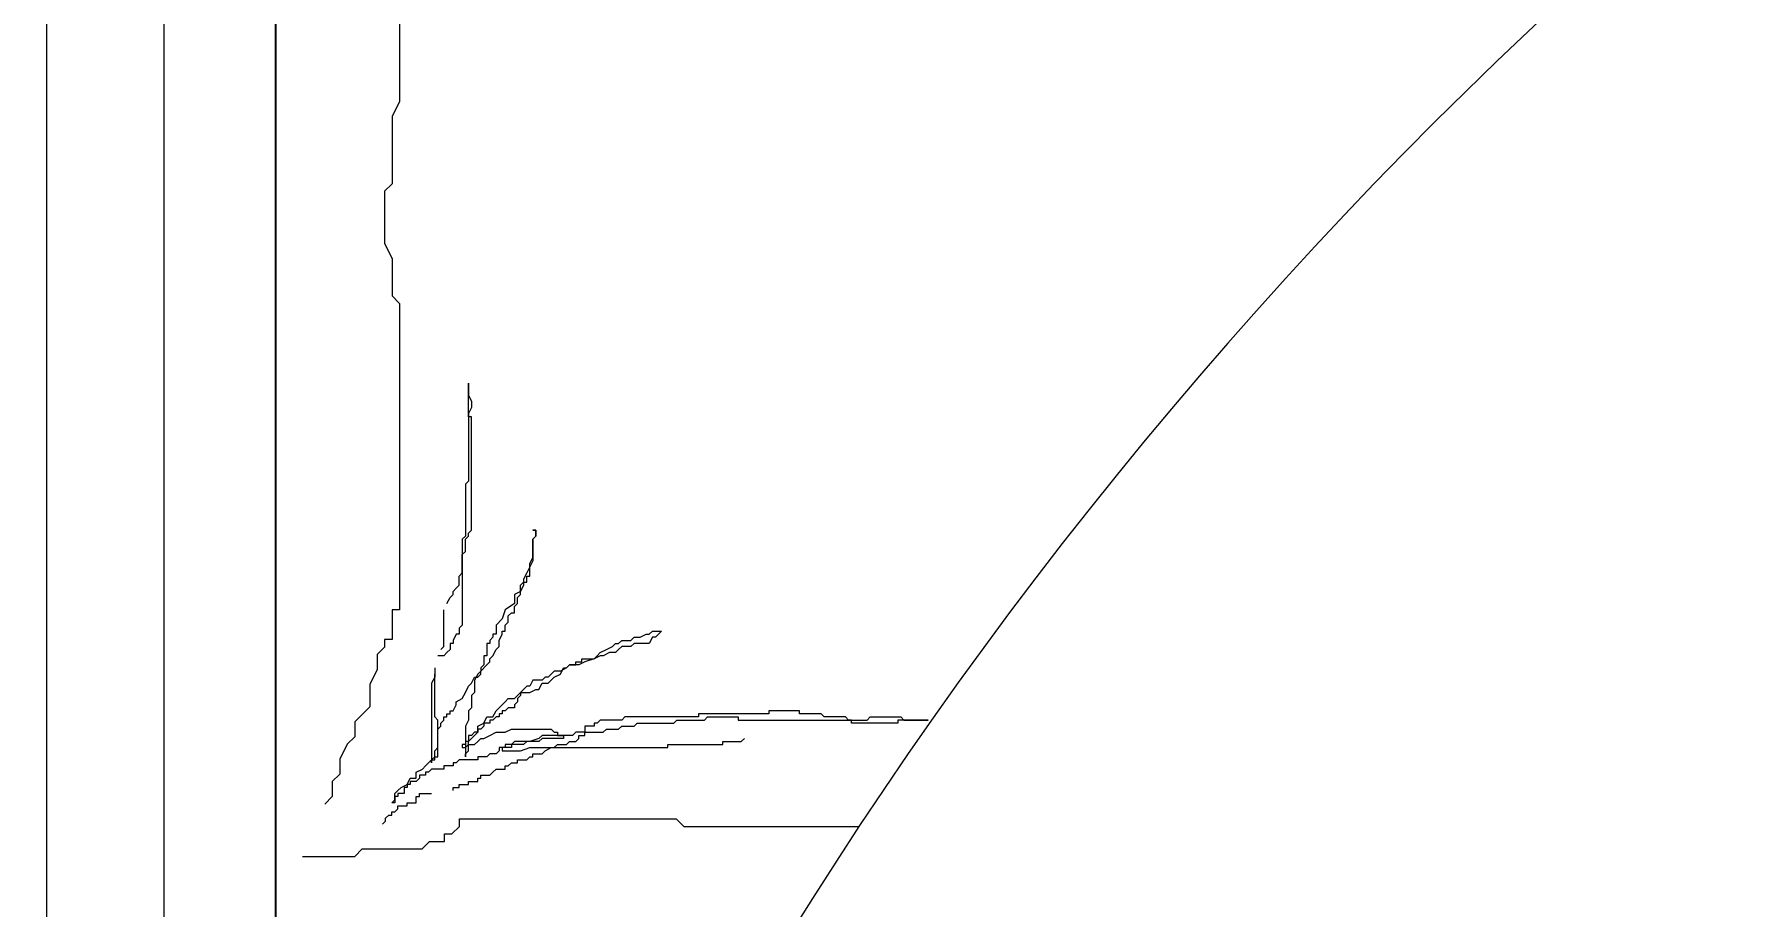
# Model space of a CAD drawing. Extents: x 775040 to 808375, y 4159409 to 4163651.
# Drawn here: x 786037.43 to 786066.72, y 4161951.97 to 4161966.86 of the extents above; entities that cross this region are included whole.
import ezdxf

# ---------------------------------------------------------------- set-up
doc = ezdxf.new("R2010")
doc.units = 0
doc.header["$MEASUREMENT"] = 0
doc.header["$PDMODE"] = 3
doc.linetypes.add('DUZ', pattern=[500, 500])
doc.layers.get('0').update_dxf_attribs({"linetype": 'DUZ'})
doc.layers.add('Z_iç ölçü dikey', color=111, linetype='Continuous', lineweight=25)
doc.layers.add('Z_tefriş', color=73, linetype='Continuous', lineweight=5)
doc.styles.add('OLCUIC', font='ROMANS.SHX', dxfattribs={"width": 0.5})
doc.dimstyles.new('ölçü 50', dxfattribs={"dimtxt": 12.5, "dimasz": 7, "dimexe": 5.3, "dimexo": 5, "dimgap": 2.5, "dimtad": 1, "dimdec": 0, "dimzin": 9, "dimdsep": 46, "dimtxsty": 'OLCUIC', "dimblk1": 'ARCHTICK', "dimblk2": 'ARCHTICK', "dimsah": 1, "dimcen": 0, "dimdle": 5.5, "dimadec": 0, "dimazin": 0, "dimtfac": 1, "dimtdec": 0, "dimtix": 1, "dimtofl": 0, "dimtmove": 1, "dimatfit": 3, "dimldrblk": 'ARCHTICK', "dimfxl": 0, "dimtolj": 1, "dimtzin": 0, "dimarcsym": 0})

# ---------------------------------------------------------------- blocks, each defined once
blk = doc.blocks.new('_ARCHTICK')
at = {"color": 0, "linetype": 'ByBlock', "const_width": 0.15}
blk.add_lwpolyline([(-0.5, -0.5), (0.5, 0.5)], dxfattribs=at)
blk = doc.blocks.new('*D257')
at = {"layer": 'Defpoints', "color": 0, "linetype": 'Continuous', "transparency": 16777216}
for p in [(786041.556, 4161988.755), (786091.017, 4161988.755), (786127.643, 4161898.755)]:
    blk.add_point(p, dxfattribs=at)
at = {"layer": 'Z_iç ölçü dikey', "color": 0, "linetype": 'Continuous', "lineweight": -2, "transparency": 16777216}
for p, q in [((786041.556, 4161893.255), (786041.556, 4161994.255)), ((786066.556, 4161988.755), (786036.256, 4161988.755)), ((786066.556, 4161898.755), (786036.256, 4161898.755))]:
    blk.add_line(p, q, dxfattribs=at)
at = {"layer": 'Z_iç ölçü dikey', "color": 0, "linetype": 'Continuous', "lineweight": -2, "transparency": 16777216, "xscale": 7, "yscale": 7, "zscale": 7}
for p, rotation in [((786041.556, 4161988.755), 90), ((786041.556, 4161898.755), 270)]:
    blk.add_blockref('_ARCHTICK', p, dxfattribs=dict(at, rotation=rotation))
at = {"layer": 'Z_iç ölçü dikey', "color": 0, "linetype": 'Continuous', "transparency": 16777216, "insert": (786032.806, 4161943.755), "char_height": 12.5, "attachment_point": 5, "rotation": 90, "style": 'OLCUIC'}
blk.add_mtext('\\A1;90', dxfattribs=at)
blk = doc.blocks.new('*D274')
at = {"layer": 'Defpoints', "color": 0, "linetype": 'Continuous', "transparency": 16777216}
for p in [(786019.866, 4161988.755), (786061.414, 4161988.755), (786066.556, 4161628.755)]:
    blk.add_point(p, dxfattribs=at)
at = {"layer": 'Z_iç ölçü dikey', "color": 0, "linetype": 'Continuous', "lineweight": -2, "transparency": 16777216}
for p, q in [((786019.866, 4161623.255), (786019.866, 4161994.255)), ((786044.866, 4161988.755), (786014.566, 4161988.755)), ((786044.866, 4161628.755), (786014.566, 4161628.755))]:
    blk.add_line(p, q, dxfattribs=at)
at = {"layer": 'Z_iç ölçü dikey', "color": 0, "linetype": 'Continuous', "lineweight": -2, "transparency": 16777216, "xscale": 7, "yscale": 7, "zscale": 7}
for p, rotation in [((786019.866, 4161988.755), 90), ((786019.866, 4161628.755), 270)]:
    blk.add_blockref('_ARCHTICK', p, dxfattribs=dict(at, rotation=rotation))
at = {"layer": 'Z_iç ölçü dikey', "color": 0, "linetype": 'Continuous', "transparency": 16777216, "insert": (786011.116, 4161808.755), "char_height": 12.5, "attachment_point": 5, "rotation": 90, "style": 'OLCUIC'}
blk.add_mtext('\\A1;360', dxfattribs=at)
blk = doc.blocks.new('YATAK 2')
at = {"layer": 'Z_tefriş'}
for p, q in [((-8643.915, 17107.345), (-8643.915, 16917.345)), ((-8641.915, 17095.345), (-8641.915, 16929.345)), ((-8637.892, 17086.464), (-8637.892, 17084.297)), ((-8637.892, 17084.297), (-8638.02, 17084.042)), ((-8638.02, 17084.042), (-8638.02, 17082.895)), ((-8638.02, 17082.895), (-8638.147, 17082.767)), ((-8638.147, 17082.767), (-8638.147, 17081.875)), ((-8638.147, 17081.875), (-8638.02, 17081.62)), ((-8638.02, 17081.62), (-8638.02, 17080.983)), ((-8638.02, 17080.983), (-8637.892, 17080.855)), ((-8637.892, 17080.855), (-8637.892, 17075.629)), ((-8636.717, 17078.922), (-8636.717, 17079.497)), ((-8636.717, 17079.497), (-8636.717, 17079.288)), ((-8636.717, 17079.288), (-8636.665, 17079.184)), ((-8636.665, 17079.079), (-8636.717, 17078.975)), ((-8636.665, 17079.184), (-8636.665, 17079.079)), ((-8636.717, 17078.975), (-8636.717, 17077.825)), ((-8636.665, 17078.922), (-8636.717, 17078.922)), ((-8636.665, 17076.988), (-8636.665, 17078.922)), ((-8636.717, 17077.825), (-8636.77, 17077.772)), ((-8636.77, 17077.772), (-8636.77, 17076.884)), ((-8636.77, 17076.884), (-8636.822, 17076.832)), ((-8636.822, 17076.832), (-8636.822, 17075.368)), ((-8636.77, 17076.832), (-8636.717, 17076.884)), ((-8636.77, 17076.622), (-8636.77, 17076.832)), ((-8636.717, 17076.936), (-8636.665, 17076.988)), ((-8636.717, 17076.884), (-8636.717, 17076.936)), ((-8635.566, 17076.988), (-8635.619, 17076.988)), ((-8635.619, 17076.988), (-8635.566, 17076.988)), ((-8635.619, 17076.832), (-8635.566, 17076.884)), ((-8635.566, 17076.884), (-8635.619, 17076.832)), ((-8635.619, 17076.518), (-8635.619, 17076.832)), ((-8635.619, 17076.832), (-8635.619, 17076.466)), ((-8635.566, 17076.884), (-8635.566, 17076.988)), ((-8635.566, 17076.988), (-8635.566, 17076.884)), ((-8636.822, 17076.57), (-8636.77, 17076.622)), ((-8636.822, 17076.257), (-8636.822, 17076.57)), ((-8635.671, 17076.413), (-8635.619, 17076.518)), ((-8635.619, 17076.466), (-8635.671, 17076.361)), ((-8635.671, 17076.204), (-8635.671, 17076.413)), ((-8636.874, 17076.204), (-8636.822, 17076.257)), ((-8636.874, 17076.047), (-8636.874, 17076.204)), ((-8635.723, 17076.257), (-8635.776, 17076.152)), ((-8635.776, 17076.152), (-8635.776, 17076.047)), ((-8635.671, 17076.361), (-8635.723, 17076.257)), ((-8635.723, 17076.1), (-8635.723, 17076.204)), ((-8635.723, 17076.204), (-8635.671, 17076.204)), ((-8637.084, 17075.734), (-8637.031, 17075.838)), ((-8637.031, 17075.838), (-8636.979, 17075.891)), ((-8636.979, 17075.943), (-8636.927, 17075.995)), ((-8636.979, 17075.891), (-8636.979, 17075.943)), ((-8636.927, 17075.995), (-8636.874, 17076.047)), ((-8635.828, 17075.943), (-8635.933, 17075.891)), ((-8635.933, 17075.891), (-8635.933, 17075.734)), ((-8635.88, 17075.838), (-8635.828, 17075.891)), ((-8635.88, 17075.734), (-8635.88, 17075.838)), ((-8635.828, 17076.047), (-8635.776, 17076.1)), ((-8635.828, 17075.891), (-8635.828, 17076.047)), ((-8635.776, 17076.047), (-8635.828, 17075.943)), ((-8635.776, 17076.1), (-8635.723, 17076.1)), ((-8638.02, 17075.629), (-8638.02, 17075.119)), ((-8637.892, 17075.629), (-8638.02, 17075.629)), ((-8637.136, 17075.002), (-8637.136, 17075.629)), ((-8636.09, 17075.629), (-8636.142, 17075.473)), ((-8635.933, 17075.734), (-8636.09, 17075.629)), ((-8636.037, 17075.525), (-8635.985, 17075.577)), ((-8635.985, 17075.577), (-8635.933, 17075.577)), ((-8635.933, 17075.682), (-8635.88, 17075.734)), ((-8635.933, 17075.577), (-8635.933, 17075.682)), ((-8636.822, 17075.368), (-8636.874, 17075.316)), ((-8636.874, 17075.316), (-8636.874, 17075.211)), ((-8636.142, 17075.473), (-8636.247, 17075.368)), ((-8636.247, 17075.368), (-8636.247, 17075.211)), ((-8636.142, 17075.211), (-8636.142, 17075.263)), ((-8636.142, 17075.263), (-8636.09, 17075.263)), ((-8636.09, 17075.368), (-8636.037, 17075.42)), ((-8636.09, 17075.263), (-8636.09, 17075.368)), ((-8636.037, 17075.42), (-8636.037, 17075.525)), ((-8633.631, 17075.211), (-8633.578, 17075.263)), ((-8633.578, 17075.263), (-8633.422, 17075.263)), ((-8633.422, 17075.263), (-8633.474, 17075.211)), ((-8638.147, 17074.991), (-8638.275, 17074.864)), ((-8638.147, 17075.119), (-8638.147, 17074.991)), ((-8638.02, 17075.119), (-8638.147, 17075.119)), ((-8637.188, 17074.95), (-8637.136, 17075.002)), ((-8637.031, 17074.95), (-8637.084, 17074.898)), ((-8636.979, 17075.054), (-8637.031, 17075.054)), ((-8637.031, 17075.054), (-8637.031, 17074.95)), ((-8636.927, 17075.211), (-8636.979, 17075.107)), ((-8636.979, 17075.107), (-8636.979, 17075.054)), ((-8636.874, 17075.211), (-8636.927, 17075.211)), ((-8636.351, 17075.054), (-8636.403, 17075.054)), ((-8636.403, 17075.054), (-8636.403, 17074.845)), ((-8636.299, 17075.159), (-8636.351, 17075.107)), ((-8636.351, 17075.107), (-8636.351, 17075.054)), ((-8636.247, 17075.211), (-8636.299, 17075.211)), ((-8636.299, 17075.211), (-8636.299, 17075.159)), ((-8636.299, 17074.845), (-8636.247, 17074.95)), ((-8636.247, 17074.95), (-8636.194, 17075.002)), ((-8636.194, 17075.107), (-8636.142, 17075.211)), ((-8636.194, 17075.002), (-8636.194, 17075.107)), ((-8634.468, 17074.898), (-8634.363, 17074.95)), ((-8634.363, 17074.95), (-8634.259, 17075.002)), ((-8634.259, 17075.002), (-8634.206, 17075.054)), ((-8634.206, 17075.054), (-8634.154, 17075.054)), ((-8634.154, 17074.95), (-8634.206, 17074.898)), ((-8634.154, 17075.054), (-8634.102, 17075.107)), ((-8634.102, 17075.002), (-8634.154, 17074.95)), ((-8634.102, 17075.107), (-8633.945, 17075.107)), ((-8633.945, 17075.002), (-8634.102, 17075.002)), ((-8633.945, 17075.107), (-8633.892, 17075.159)), ((-8633.892, 17075.054), (-8633.945, 17075.002)), ((-8633.892, 17075.159), (-8633.788, 17075.159)), ((-8633.631, 17075.054), (-8633.892, 17075.054)), ((-8633.788, 17075.159), (-8633.683, 17075.211)), ((-8633.683, 17075.211), (-8633.631, 17075.211)), ((-8633.578, 17075.159), (-8633.631, 17075.054)), ((-8633.526, 17075.159), (-8633.578, 17075.159)), ((-8633.474, 17075.211), (-8633.526, 17075.159)), ((-8638.275, 17074.864), (-8638.275, 17074.609)), ((-8637.136, 17074.845), (-8637.24, 17074.845)), ((-8637.084, 17074.898), (-8637.136, 17074.845)), ((-8636.508, 17074.584), (-8636.403, 17074.688)), ((-8636.456, 17074.688), (-8636.508, 17074.636)), ((-8636.403, 17074.845), (-8636.456, 17074.845)), ((-8636.456, 17074.845), (-8636.456, 17074.688)), ((-8636.403, 17074.688), (-8636.351, 17074.741)), ((-8636.351, 17074.793), (-8636.299, 17074.845)), ((-8636.351, 17074.741), (-8636.351, 17074.793)), ((-8635.043, 17074.636), (-8634.991, 17074.688)), ((-8634.991, 17074.688), (-8635.043, 17074.636)), ((-8634.991, 17074.688), (-8634.886, 17074.688)), ((-8634.834, 17074.688), (-8634.991, 17074.688)), ((-8634.886, 17074.688), (-8634.886, 17074.741)), ((-8634.886, 17074.741), (-8634.782, 17074.741)), ((-8634.729, 17074.741), (-8634.834, 17074.688)), ((-8634.782, 17074.741), (-8634.782, 17074.793)), ((-8634.782, 17074.793), (-8634.572, 17074.793)), ((-8634.572, 17074.793), (-8634.729, 17074.741)), ((-8634.572, 17074.793), (-8634.52, 17074.845)), ((-8634.468, 17074.845), (-8634.572, 17074.793)), ((-8634.52, 17074.845), (-8634.468, 17074.898)), ((-8634.416, 17074.845), (-8634.468, 17074.845)), ((-8634.311, 17074.898), (-8634.416, 17074.845)), ((-8634.206, 17074.898), (-8634.311, 17074.898)), ((-8638.275, 17074.609), (-8638.402, 17074.354)), ((-8637.293, 17074.479), (-8637.345, 17074.375)), ((-8637.345, 17074.375), (-8637.345, 17073.016)), ((-8637.293, 17074.636), (-8637.293, 17074.479)), ((-8637.293, 17073.8), (-8637.293, 17074.532)), ((-8636.717, 17074.323), (-8636.665, 17074.375)), ((-8636.665, 17074.375), (-8636.613, 17074.479)), ((-8636.56, 17074.532), (-8636.613, 17074.427)), ((-8636.613, 17074.479), (-8636.56, 17074.479)), ((-8636.613, 17074.427), (-8636.613, 17074.218)), ((-8636.508, 17074.584), (-8636.56, 17074.532)), ((-8636.56, 17074.479), (-8636.508, 17074.532)), ((-8636.508, 17074.636), (-8636.508, 17074.584)), ((-8636.508, 17074.532), (-8636.508, 17074.584)), ((-8635.619, 17074.427), (-8635.671, 17074.323)), ((-8635.462, 17074.427), (-8635.619, 17074.427)), ((-8635.514, 17074.27), (-8635.462, 17074.375)), ((-8635.41, 17074.479), (-8635.462, 17074.427)), ((-8635.462, 17074.375), (-8635.357, 17074.375)), ((-8635.357, 17074.479), (-8635.41, 17074.479)), ((-8635.253, 17074.584), (-8635.357, 17074.479)), ((-8635.357, 17074.375), (-8635.253, 17074.479)), ((-8635.148, 17074.584), (-8635.253, 17074.584)), ((-8635.253, 17074.479), (-8635.148, 17074.532)), ((-8635.148, 17074.532), (-8635.096, 17074.636)), ((-8635.043, 17074.636), (-8635.148, 17074.584)), ((-8635.096, 17074.636), (-8635.043, 17074.636)), ((-8638.402, 17074.354), (-8638.402, 17073.972)), ((-8636.927, 17074.061), (-8636.822, 17074.114)), ((-8636.822, 17074.114), (-8636.77, 17074.218)), ((-8636.77, 17074.218), (-8636.717, 17074.323)), ((-8636.613, 17074.218), (-8636.665, 17074.166)), ((-8636.665, 17074.166), (-8636.665, 17073.957)), ((-8636.09, 17074.061), (-8636.037, 17074.114)), ((-8636.037, 17074.114), (-8635.933, 17074.114)), ((-8635.933, 17074.114), (-8635.828, 17074.218)), ((-8635.828, 17074.166), (-8635.88, 17074.114)), ((-8635.88, 17074.114), (-8635.88, 17074.061)), ((-8635.776, 17074.27), (-8635.828, 17074.218)), ((-8635.828, 17074.218), (-8635.671, 17074.218)), ((-8635.828, 17074.218), (-8635.828, 17074.166)), ((-8635.723, 17074.323), (-8635.776, 17074.27)), ((-8635.671, 17074.323), (-8635.723, 17074.323)), ((-8635.671, 17074.218), (-8635.566, 17074.27)), ((-8635.566, 17074.27), (-8635.514, 17074.27)), ((-8638.53, 17073.844), (-8638.658, 17073.717)), ((-8638.402, 17073.972), (-8638.53, 17073.844)), ((-8637.24, 17073.748), (-8637.293, 17073.8)), ((-8637.136, 17073.748), (-8637.136, 17073.8)), ((-8637.136, 17073.8), (-8637.084, 17073.8)), ((-8637.084, 17073.8), (-8637.084, 17073.852)), ((-8637.084, 17073.852), (-8637.031, 17073.852)), ((-8637.031, 17073.852), (-8637.031, 17073.904)), ((-8637.031, 17073.904), (-8636.979, 17073.904)), ((-8636.979, 17073.904), (-8636.927, 17074.009)), ((-8636.927, 17074.009), (-8636.927, 17074.061)), ((-8636.665, 17073.957), (-8636.717, 17073.904)), ((-8636.717, 17073.904), (-8636.717, 17073.748)), ((-8636.456, 17073.695), (-8636.403, 17073.8)), ((-8636.403, 17073.8), (-8636.299, 17073.8)), ((-8636.299, 17073.8), (-8636.247, 17073.904)), ((-8636.247, 17073.8), (-8636.299, 17073.748)), ((-8636.247, 17073.904), (-8636.194, 17073.957)), ((-8636.194, 17073.8), (-8636.247, 17073.8)), ((-8636.194, 17073.957), (-8636.142, 17074.009)), ((-8636.142, 17073.852), (-8636.194, 17073.852)), ((-8636.194, 17073.852), (-8636.194, 17073.8)), ((-8636.142, 17074.009), (-8636.09, 17074.061)), ((-8636.09, 17073.904), (-8636.142, 17073.904)), ((-8636.142, 17073.904), (-8636.142, 17073.852)), ((-8636.037, 17073.957), (-8636.09, 17073.904)), ((-8635.933, 17073.957), (-8636.037, 17073.957)), ((-8635.88, 17074.061), (-8635.933, 17074.009)), ((-8635.933, 17074.009), (-8635.933, 17073.957)), ((-8634.049, 17073.8), (-8634.102, 17073.748)), ((-8632.794, 17073.8), (-8634.049, 17073.8)), ((-8631.591, 17073.852), (-8632.794, 17073.852)), ((-8632.794, 17073.852), (-8632.794, 17073.8)), ((-8632.689, 17073.748), (-8632.637, 17073.8)), ((-8632.637, 17073.8), (-8632.114, 17073.8)), ((-8632.114, 17073.8), (-8632.114, 17073.748)), ((-8631.067, 17073.904), (-8631.591, 17073.904)), ((-8631.591, 17073.904), (-8631.591, 17073.852)), ((-8631.067, 17073.852), (-8631.067, 17073.904)), ((-8630.701, 17073.852), (-8631.067, 17073.852)), ((-8630.649, 17073.8), (-8630.701, 17073.852)), ((-8630.283, 17073.8), (-8630.649, 17073.8)), ((-8630.23, 17073.748), (-8630.283, 17073.8)), ((-8629.916, 17073.748), (-8629.864, 17073.8)), ((-8629.864, 17073.8), (-8629.341, 17073.8)), ((-8629.341, 17073.8), (-8629.289, 17073.748)), ((-8638.658, 17073.717), (-8638.658, 17073.462)), ((-8637.24, 17073.277), (-8637.24, 17073.748)), ((-8637.24, 17073.591), (-8637.188, 17073.643)), ((-8637.24, 17073.12), (-8637.24, 17073.591)), ((-8637.188, 17073.695), (-8637.136, 17073.748)), ((-8637.188, 17073.643), (-8637.188, 17073.695)), ((-8636.717, 17073.748), (-8636.77, 17073.643)), ((-8636.77, 17073.643), (-8636.77, 17073.12)), ((-8636.665, 17073.486), (-8636.717, 17073.486)), ((-8636.717, 17073.486), (-8636.717, 17073.382)), ((-8636.665, 17073.434), (-8636.56, 17073.539)), ((-8636.613, 17073.539), (-8636.665, 17073.486)), ((-8636.56, 17073.539), (-8636.613, 17073.539)), ((-8636.56, 17073.643), (-8636.456, 17073.695)), ((-8636.56, 17073.539), (-8636.56, 17073.643)), ((-8636.508, 17073.591), (-8636.56, 17073.591)), ((-8636.56, 17073.591), (-8636.56, 17073.539)), ((-8636.456, 17073.643), (-8636.508, 17073.591)), ((-8636.351, 17073.695), (-8636.456, 17073.695)), ((-8636.456, 17073.695), (-8636.456, 17073.643)), ((-8636.456, 17073.434), (-8636.351, 17073.486)), ((-8636.299, 17073.748), (-8636.351, 17073.748)), ((-8636.351, 17073.748), (-8636.351, 17073.695)), ((-8636.351, 17073.486), (-8636.247, 17073.539)), ((-8636.247, 17073.539), (-8636.09, 17073.539)), ((-8636.09, 17073.539), (-8635.985, 17073.591)), ((-8635.985, 17073.591), (-8635.305, 17073.591)), ((-8635.462, 17073.486), (-8635.514, 17073.434)), ((-8635.096, 17073.486), (-8635.462, 17073.486)), ((-8635.305, 17073.591), (-8635.253, 17073.539)), ((-8635.253, 17073.539), (-8635.2, 17073.539)), ((-8635.2, 17073.539), (-8635.2, 17073.486)), ((-8635.2, 17073.486), (-8635.096, 17073.486)), ((-8634.939, 17073.486), (-8635.096, 17073.486)), ((-8635.096, 17073.486), (-8635.096, 17073.434)), ((-8634.886, 17073.539), (-8634.939, 17073.486)), ((-8634.729, 17073.539), (-8634.886, 17073.539)), ((-8634.834, 17073.434), (-8634.834, 17073.486)), ((-8634.834, 17073.486), (-8634.729, 17073.486)), ((-8634.572, 17073.643), (-8634.729, 17073.643)), ((-8634.729, 17073.643), (-8634.729, 17073.539)), ((-8634.729, 17073.486), (-8634.729, 17073.539)), ((-8634.729, 17073.539), (-8634.416, 17073.539)), ((-8634.52, 17073.695), (-8634.572, 17073.695)), ((-8634.572, 17073.695), (-8634.572, 17073.643)), ((-8634.468, 17073.748), (-8634.52, 17073.695)), ((-8634.102, 17073.748), (-8634.468, 17073.748)), ((-8634.416, 17073.539), (-8634.363, 17073.591)), ((-8634.363, 17073.591), (-8634.154, 17073.591)), ((-8634.154, 17073.591), (-8634.102, 17073.643)), ((-8634.102, 17073.643), (-8633.892, 17073.643)), ((-8633.892, 17073.643), (-8633.84, 17073.695)), ((-8633.84, 17073.695), (-8633.212, 17073.695)), ((-8633.212, 17073.695), (-8633.16, 17073.748)), ((-8633.16, 17073.748), (-8632.689, 17073.748)), ((-8632.114, 17073.748), (-8629.916, 17073.748)), ((-8630.178, 17073.748), (-8630.23, 17073.748)), ((-8630.178, 17073.695), (-8630.178, 17073.748)), ((-8629.393, 17073.695), (-8630.178, 17073.695)), ((-8629.393, 17073.748), (-8629.393, 17073.695)), ((-8628.87, 17073.748), (-8629.393, 17073.748)), ((-8629.289, 17073.748), (-8628.87, 17073.748)), ((-8638.785, 17073.334), (-8638.913, 17073.079)), ((-8638.658, 17073.462), (-8638.785, 17073.334)), ((-8637.293, 17073.225), (-8637.24, 17073.277)), ((-8637.293, 17073.12), (-8637.293, 17073.225)), ((-8636.77, 17073.33), (-8636.822, 17073.33)), ((-8636.822, 17073.33), (-8636.822, 17073.277)), ((-8636.822, 17073.277), (-8636.77, 17073.277)), ((-8636.717, 17073.382), (-8636.77, 17073.382)), ((-8636.77, 17073.382), (-8636.77, 17073.33)), ((-8636.77, 17073.277), (-8636.717, 17073.33)), ((-8636.77, 17073.173), (-8636.717, 17073.225)), ((-8636.717, 17073.382), (-8636.665, 17073.434)), ((-8636.717, 17073.225), (-8636.717, 17073.382)), ((-8636.717, 17073.33), (-8636.613, 17073.33)), ((-8636.613, 17073.33), (-8636.56, 17073.382)), ((-8636.56, 17073.382), (-8636.508, 17073.434)), ((-8636.508, 17073.434), (-8636.456, 17073.434)), ((-8636.194, 17073.225), (-8636.247, 17073.173)), ((-8635.985, 17073.277), (-8636.194, 17073.277)), ((-8636.194, 17073.277), (-8636.194, 17073.225)), ((-8636.09, 17073.277), (-8636.142, 17073.277)), ((-8636.142, 17073.277), (-8636.142, 17073.225)), ((-8636.142, 17073.225), (-8635.828, 17073.225)), ((-8635.985, 17073.33), (-8636.09, 17073.33)), ((-8636.09, 17073.33), (-8636.09, 17073.277)), ((-8635.933, 17073.382), (-8635.985, 17073.33)), ((-8635.776, 17073.33), (-8635.985, 17073.33)), ((-8635.985, 17073.33), (-8635.985, 17073.277)), ((-8635.671, 17073.382), (-8635.933, 17073.382)), ((-8635.828, 17073.225), (-8635.671, 17073.277)), ((-8635.723, 17073.382), (-8635.776, 17073.33)), ((-8635.514, 17073.382), (-8635.723, 17073.382)), ((-8635.514, 17073.434), (-8635.671, 17073.382)), ((-8635.671, 17073.277), (-8633.317, 17073.277)), ((-8635.462, 17073.434), (-8635.514, 17073.382)), ((-8635.096, 17073.434), (-8635.462, 17073.434)), ((-8635.462, 17073.173), (-8635.41, 17073.225)), ((-8635.41, 17073.225), (-8635.305, 17073.277)), ((-8635.305, 17073.277), (-8635.253, 17073.277)), ((-8635.253, 17073.277), (-8635.2, 17073.33)), ((-8635.2, 17073.33), (-8635.043, 17073.33)), ((-8635.043, 17073.33), (-8634.991, 17073.382)), ((-8634.991, 17073.382), (-8634.886, 17073.382)), ((-8634.886, 17073.382), (-8634.834, 17073.434)), ((-8633.317, 17073.277), (-8633.317, 17073.33)), ((-8633.317, 17073.33), (-8632.375, 17073.33)), ((-8632.375, 17073.33), (-8632.375, 17073.382)), ((-8632.375, 17073.382), (-8632.061, 17073.382)), ((-8632.061, 17073.382), (-8632.009, 17073.434)), ((-8638.913, 17073.079), (-8638.913, 17072.824)), ((-8637.607, 17072.859), (-8637.502, 17072.911)), ((-8637.502, 17072.911), (-8637.45, 17072.964)), ((-8637.45, 17072.964), (-8637.345, 17073.068)), ((-8637.345, 17072.911), (-8637.397, 17072.859)), ((-8637.345, 17073.068), (-8637.293, 17073.12)), ((-8637.345, 17073.016), (-8637.345, 17073.068)), ((-8637.345, 17073.068), (-8637.293, 17073.068)), ((-8637.136, 17072.911), (-8637.345, 17072.911)), ((-8637.293, 17073.068), (-8637.293, 17073.12)), ((-8637.293, 17073.12), (-8637.24, 17073.12)), ((-8636.979, 17072.964), (-8637.136, 17072.964)), ((-8637.136, 17072.964), (-8637.136, 17072.911)), ((-8636.927, 17073.016), (-8636.979, 17073.016)), ((-8636.979, 17073.016), (-8636.979, 17072.964)), ((-8636.874, 17073.068), (-8636.927, 17073.016)), ((-8636.56, 17073.068), (-8636.874, 17073.068)), ((-8636.77, 17073.12), (-8636.77, 17073.173)), ((-8636.403, 17073.12), (-8636.56, 17073.12)), ((-8636.56, 17073.12), (-8636.56, 17073.068)), ((-8636.351, 17073.173), (-8636.403, 17073.12)), ((-8636.247, 17073.173), (-8636.351, 17073.173)), ((-8636.299, 17072.859), (-8636.247, 17072.911)), ((-8636.247, 17072.911), (-8636.09, 17072.911)), ((-8636.09, 17072.911), (-8636.09, 17072.964)), ((-8636.09, 17072.964), (-8636.037, 17072.964)), ((-8636.037, 17072.964), (-8635.985, 17073.016)), ((-8635.985, 17073.016), (-8635.88, 17073.016)), ((-8635.88, 17073.016), (-8635.88, 17073.068)), ((-8635.88, 17073.068), (-8635.723, 17073.068)), ((-8635.723, 17073.068), (-8635.671, 17073.12)), ((-8635.671, 17073.12), (-8635.619, 17073.12)), ((-8635.619, 17073.12), (-8635.619, 17073.173)), ((-8635.619, 17073.173), (-8635.462, 17073.173)), ((-8638.913, 17072.824), (-8639.04, 17072.697)), ((-8639.04, 17072.697), (-8639.04, 17072.442)), ((-8637.868, 17072.598), (-8637.764, 17072.65)), ((-8637.764, 17072.65), (-8637.711, 17072.755)), ((-8637.711, 17072.65), (-8637.764, 17072.65)), ((-8637.764, 17072.65), (-8637.764, 17072.598)), ((-8637.711, 17072.755), (-8637.607, 17072.755)), ((-8637.607, 17072.702), (-8637.711, 17072.702)), ((-8637.711, 17072.702), (-8637.711, 17072.65)), ((-8637.607, 17072.755), (-8637.607, 17072.859)), ((-8637.554, 17072.755), (-8637.607, 17072.702)), ((-8637.554, 17072.807), (-8637.554, 17072.755)), ((-8637.45, 17072.807), (-8637.554, 17072.807)), ((-8637.397, 17072.859), (-8637.45, 17072.859)), ((-8637.45, 17072.859), (-8637.45, 17072.807)), ((-8636.874, 17072.598), (-8636.874, 17072.65)), ((-8636.874, 17072.65), (-8636.717, 17072.65)), ((-8636.717, 17072.65), (-8636.717, 17072.702)), ((-8636.717, 17072.702), (-8636.56, 17072.702)), ((-8636.56, 17072.702), (-8636.56, 17072.755)), ((-8636.56, 17072.755), (-8636.508, 17072.755)), ((-8636.508, 17072.755), (-8636.508, 17072.807)), ((-8636.508, 17072.807), (-8636.351, 17072.807)), ((-8636.351, 17072.807), (-8636.299, 17072.859)), ((-8639.04, 17072.442), (-8639.168, 17072.315)), ((-8638.025, 17072.336), (-8637.973, 17072.389)), ((-8637.973, 17072.336), (-8638.025, 17072.336)), ((-8637.973, 17072.493), (-8637.921, 17072.545)), ((-8637.973, 17072.389), (-8637.973, 17072.493)), ((-8637.921, 17072.441), (-8637.973, 17072.441)), ((-8637.973, 17072.441), (-8637.973, 17072.336)), ((-8637.921, 17072.545), (-8637.868, 17072.598)), ((-8637.816, 17072.493), (-8637.921, 17072.493)), ((-8637.921, 17072.493), (-8637.921, 17072.441)), ((-8637.764, 17072.598), (-8637.816, 17072.598)), ((-8637.816, 17072.598), (-8637.816, 17072.493)), ((-8637.764, 17072.284), (-8637.764, 17072.336)), ((-8637.764, 17072.336), (-8637.607, 17072.336)), ((-8637.607, 17072.336), (-8637.607, 17072.441)), ((-8637.607, 17072.441), (-8637.554, 17072.441)), ((-8637.554, 17072.441), (-8637.554, 17072.493)), ((-8637.554, 17072.493), (-8637.345, 17072.493)), ((-8636.979, 17072.545), (-8636.979, 17072.598)), ((-8636.979, 17072.598), (-8636.874, 17072.598)), ((-8638.182, 17071.971), (-8638.13, 17072.023)), ((-8638.13, 17072.075), (-8638.078, 17072.127)), ((-8638.13, 17072.023), (-8638.13, 17072.075)), ((-8638.078, 17072.127), (-8638.025, 17072.127)), ((-8638.025, 17072.127), (-8638.025, 17072.18)), ((-8638.025, 17072.18), (-8637.973, 17072.18)), ((-8637.973, 17072.18), (-8637.921, 17072.232)), ((-8637.921, 17072.232), (-8637.921, 17072.284)), ((-8637.921, 17072.284), (-8637.764, 17072.284)), ((-8636.871, 17072.06), (-8633.172, 17072.06)), ((-8636.871, 17071.932), (-8636.871, 17072.06)), ((-8633.172, 17072.06), (-8633.044, 17071.932)), ((-8637.127, 17071.805), (-8636.999, 17071.805)), ((-8637.127, 17071.677), (-8637.127, 17071.805)), ((-8636.999, 17071.805), (-8636.871, 17071.932)), ((-8633.044, 17071.932), (-8630.048, 17071.932)), ((-8638.658, 17071.422), (-8638.53, 17071.55)), ((-8638.53, 17071.55), (-8637.509, 17071.55)), ((-8637.509, 17071.55), (-8637.382, 17071.677)), ((-8637.382, 17071.677), (-8637.127, 17071.677)), ((-8639.551, 17071.422), (-8638.658, 17071.422))]:
    blk.add_line(p, q, dxfattribs=at)
blk.add_arc((-8565.816, 17029.467), 77, 99.79451, 171.22544, dxfattribs=at)

msp = doc.modelspace()

# ---------------------------------------------------------------- block references
at = {"layer": 'Z_tefriş'}
msp.add_blockref('YATAK 2', (794681.558, 4144881.41), dxfattribs=at)

# ---------------------------------------------------------------- dimensions: what is measured, and where the dimension line sits
at = {"layer": 'Z_iç ölçü dikey', "linetype": 'Continuous'}
for base, p1, p2, picture, middle in [((786019.866, 4161988.755), (786066.556, 4161628.755), (786061.414, 4161988.755), '*D274', (786011.116, 4161808.755)), ((786041.556, 4161988.755), (786127.643, 4161898.755), (786091.017, 4161988.755), '*D257', (786032.806, 4161943.755))]:
    dim = msp.add_linear_dim(base=base, p1=p1, p2=p2, angle=90, dimstyle='ölçü 50', dxfattribs=at)
    dim.commit()
    dim.dimension.update_dxf_attribs({"geometry": picture, "text_midpoint": middle})

doc.saveas('drawing.dxf')
